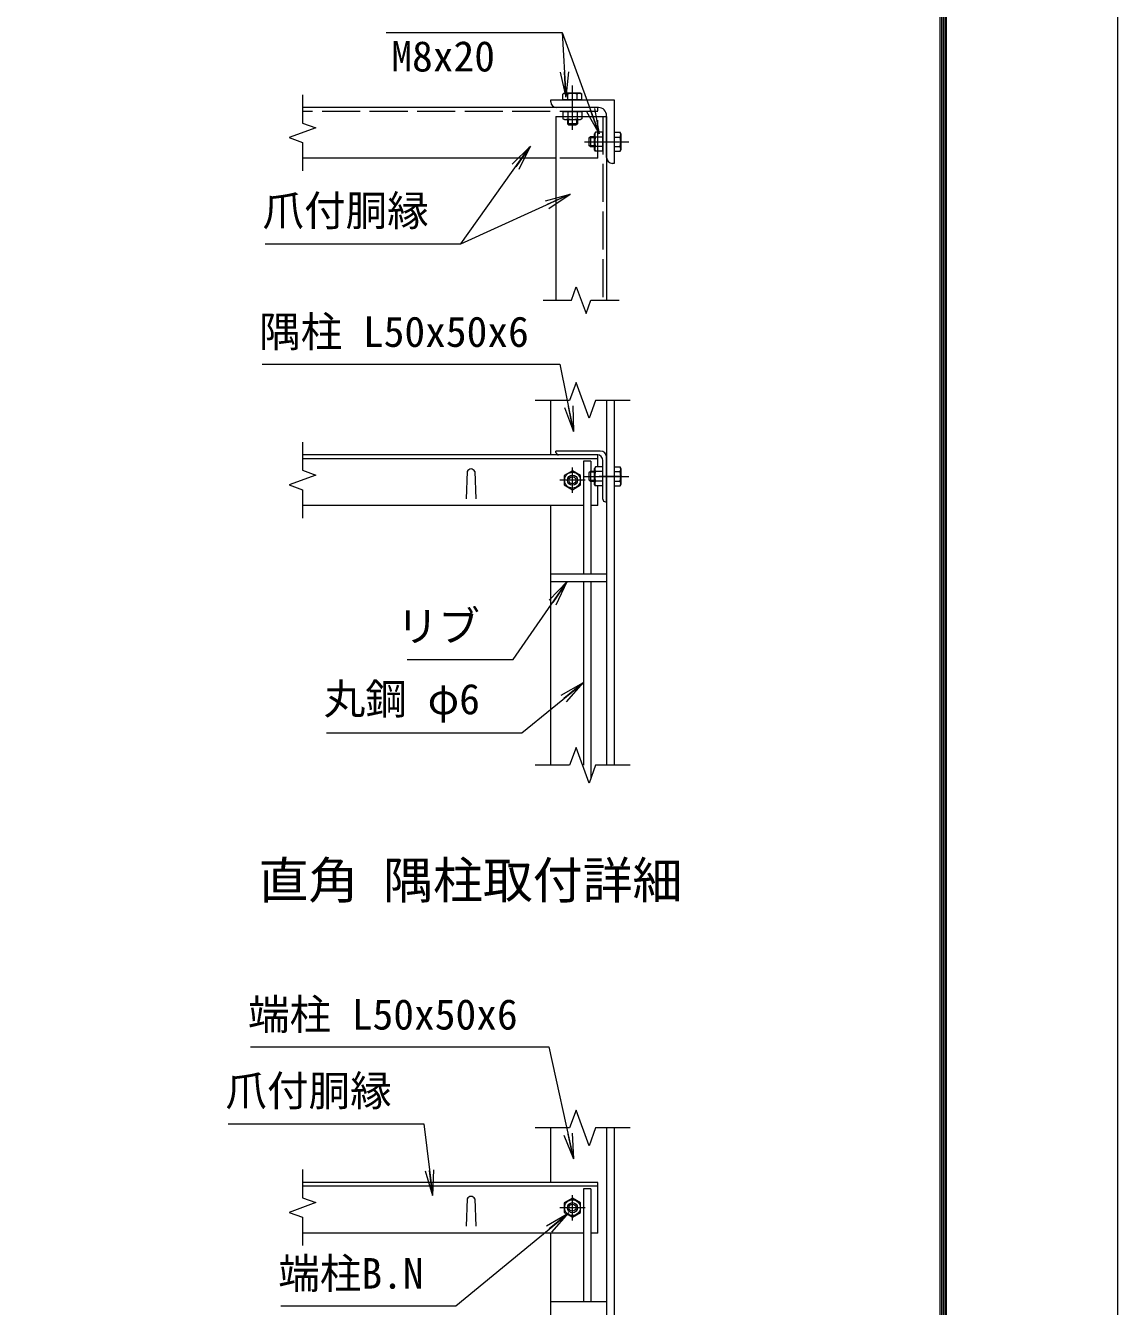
# Model space of a CAD drawing. Units: millimetres, scale not verified. Extents: x -4200 to 4200, y -2970 to 2970.
# Drawn here: x 2477 to 4200, y -984 to 1038 of the extents above; entities that cross this region are included whole.
import ezdxf
from ezdxf.enums import TextEntityAlignment as Align

# ---------------------------------------------------------------- set-up
doc = ezdxf.new("R2010")
doc.units = ezdxf.units.MM
doc.header["$LTSCALE"] = 10
doc.linetypes.add('DASHED', pattern=[7.5, 6, -1.5])
doc.linetypes.add('USER1', pattern=[50.8, 31.75, -6.35, 6.35, -6.35])
for name, color, linetype, lineweight in [('0-0_D-STR1', 1, 'Continuous', 18), ('0-1_D-BMK', 2, 'USER1', 13), ('0-2_D-STR-DIM', 7, 'Continuous', 13), ('0-3_D-STR3', 3, 'Continuous', 13), ('0-7_D-STR-TXT', 7, 'Continuous', 13), ('0-8_0', 7, 'Continuous', 18), ('0-C_D-TTL', 7, 'Continuous', 18)]:
    doc.layers.add(name, color=color, linetype=linetype, lineweight=lineweight)
doc.layers.add('0-A_D-TTL-TXT', color=7, linetype='Continuous')
doc.styles.add('ＭＳ ゴシック', font='')
doc.styles.get('ＭＳ ゴシック').set_extended_font_data('MS Gothic')

# ---------------------------------------------------------------- blocks, each defined once
blk = doc.blocks.new('_Open')
at = {"layer": '0-8_0'}
blk.add_line((-10, 1.667), (0, 0), dxfattribs=at)
blk.add_lwpolyline([(-10, -1.667), (0, 0), (-10, 0)], dxfattribs=at)

msp = doc.modelspace()

# ---------------------------------------------------------------- linework, layer by layer
at = {"layer": '0-0_D-STR1'}
for p, q in [((3306, 920.23), (3406, 920.23)), ((3306, 917.23), (3306, 920.23)), ((3406, 920.23), (3406, 820.23)), ((3380, 908.23), (2914, 908.23)), ((3314, 894.23), (3314, 604.23)), ((3381, 908.23), (3315, 908.23)), ((3394, 829.23), (3394, 895.23)), ((3314, 828.23), (2914, 828.23)), ((3406, 820.23), (3403, 820.23)), ((3306, 360.06), (3306, 446.06)), ((3394, 446.06), (3394, -129.94)), ((3406, 446.06), (3406, -129.94)), ((3384, 366.06), (3314, 366.06)), ((3314, 364.06), (3314, 366.06)), ((3380, 360.06), (2914, 360.06)), ((3380, 354.06), (2914, 354.06)), ((3379, 360.06), (3318, 360.06)), ((3380, 341.07), (3380, 360.06)), ((3388, 290.06), (3388, 351.06)), ((3394, 286.06), (3394, 356.06)), ((3174, 333.8), (3172.5, 290.8)), ((3186, 333.8), (3187.5, 290.8)), ((3380, 280.06), (3380, 311.04)), ((3392, 286.06), (3394, 286.06)), ((3357.27, 280.06), (2914, 280.06)), ((3306, -129.94), (3306, 280.06)), ((3380, 280.06), (3369.27, 280.06)), ((3306, 172.06), (3394, 172.06)), ((3306, 160.06), (3394, 160.06)), ((3306, -788.2), (3306, -702.2)), ((3394, -702.2), (3394, -1278.2)), ((3406, -702.2), (3406, -1278.2)), ((3380, -788.2), (2914, -788.2)), ((3380, -868.2), (3380, -788.2)), ((3380, -794.2), (2914, -794.2)), ((3174, -814.45), (3172.5, -857.45)), ((3186, -814.45), (3187.5, -857.45)), ((3357.27, -868.2), (2914, -868.2)), ((3306, -1278.2), (3306, -868.2)), ((3380, -868.2), (3369.27, -868.2)), ((3306, -976.2), (3394, -976.2))]:
    msp.add_line(p, q, dxfattribs=at)
at = {"layer": '0-0_D-STR1', "linetype": 'DASHED'}
for p, q in [((3380, 902.23), (2914, 902.23)), ((3380, 828.23), (3380, 908.23)), ((3388, 894.23), (3388, 604.23)), ((3380, 828.23), (3314, 828.23))]:
    msp.add_line(p, q, dxfattribs=at)
at = {"layer": '0-0_D-STR1'}
msp.add_lwpolyline([(3314, 894.23), (3394, 894.23), (3394, 604.23)], dxfattribs=at)
for centre, radius, start, end in [((3315, 917.23), 9, 180, 270), ((3381, 895.23), 13, 360, 90), ((3403, 829.23), 9, 180, 270), ((3318, 364.06), 4, 180, 270), ((3384, 356.06), 10, 0, 90), ((3379, 351.06), 9, 0, 90), ((3180, 331.3), 6.5, 22.61986, 157.38014), ((3392, 290.06), 4, 180, 270), ((3180, -816.95), 6.5, 22.61986, 157.38014)]:
    msp.add_arc(centre, radius, start, end, dxfattribs=at)
at = {"layer": '0-1_D-BMK'}
for p, q in [((3340, 873.23), (3340, 943.23)), ((3359, 854.23), (3429, 854.23)), ((3340, 300.06), (3340, 340.06)), ((3359, 326.06), (3429, 326.06)), ((3418, 326.06), (3382, 326.06)), ((3360, 320.06), (3320, 320.06)), ((3340, -848.2), (3340, -808.2)), ((3360, -828.2), (3320, -828.2))]:
    msp.add_line(p, q, dxfattribs=at)
at = {"layer": '0-2_D-STR-DIM'}
for p, q in [((2914, 928.49), (2914, 883.88)), ((2914, 853.09), (2914, 808.49)), ((3338.35, 604.23), (3346.04, 625.37)), ((3346.04, 625.37), (3361.43, 583.08)), ((3293.74, 604.23), (3338.35, 604.23)), ((3361.43, 583.08), (3369.13, 604.23)), ((3369.13, 604.23), (3413.74, 604.23)), ((3345.74, 474.25), (3335.48, 446.06)), ((3366.26, 417.87), (3345.74, 474.25)), ((3335.48, 446.06), (3281, 446.06)), ((3376.52, 446.06), (3366.26, 417.87)), ((3431, 446.06), (3376.52, 446.06)), ((2914, 380.32), (2914, 335.71)), ((2914, 304.93), (2914, 260.32)), ((3335.48, -129.94), (3281, -129.94)), ((3431, -129.94), (3376.52, -129.94)), ((3345.74, -674.01), (3335.48, -702.2)), ((3366.26, -730.39), (3345.74, -674.01)), ((3335.48, -702.2), (3281, -702.2)), ((3376.52, -702.2), (3366.26, -730.39)), ((3431, -702.2), (3376.52, -702.2)), ((2914, -767.94), (2914, -812.54)), ((2935.14, -820.24), (2892.86, -835.63)), ((2914, -812.54), (2935.14, -820.24)), ((2892.86, -835.63), (2914, -843.33)), ((2914, -843.33), (2914, -887.94))]:
    msp.add_line(p, q, dxfattribs=at)
for points in [[(2914, 883.88), (2935.14, 876.18), (2892.86, 860.79), (2914, 853.09)], [(2914, 335.71), (2935.14, 328.01), (2892.86, 312.62), (2914, 304.93)], [(3376.52, -129.94), (3366.26, -158.13), (3345.74, -101.75), (3335.48, -129.94)]]:
    msp.add_lwpolyline(points, dxfattribs=at)
at = {"layer": '0-3_D-STR3'}
for p, q in [((3327.4, 930.83), (3324.99, 929.43)), ((3352.6, 930.83), (3327.4, 930.83)), ((3352.6, 930.83), (3355.01, 929.43)), ((3324.99, 920.23), (3324.99, 929.43)), ((3355.01, 920.23), (3324.99, 920.23)), ((3332.49, 920.23), (3332.49, 929.43)), ((3347.51, 920.23), (3347.51, 929.43)), ((3355.01, 920.23), (3355.01, 929.43)), ((3324.99, 902.23), (3324.99, 890.68)), ((3324.99, 902.23), (3355.01, 902.23)), ((3324.99, 890.68), (3327.5, 889.23)), ((3332.49, 902.23), (3332.49, 890.68)), ((3347.51, 902.23), (3347.51, 890.68)), ((3355.01, 890.68), (3352.5, 889.23)), ((3355.01, 902.23), (3355.01, 890.68)), ((3327.5, 889.23), (3352.5, 889.23)), ((3332, 889.23), (3332, 882.63)), ((3333.5, 889.23), (3333.5, 881.13)), ((3345.6, 880.23), (3334.4, 880.23)), ((3348, 882.63), (3345.6, 880.23)), ((3346.5, 889.23), (3346.5, 881.13)), ((3348, 889.23), (3348, 882.63)), ((3368.4, 862.23), (3366, 859.83)), ((3366, 859.83), (3366, 848.63)), ((3375, 860.73), (3366.9, 860.73)), ((3368.4, 862.23), (3368.4, 846.23)), ((3375, 862.23), (3368.4, 862.23)), ((3375, 841.73), (3375, 866.73)), ((3388, 861.73), (3376.45, 861.73)), ((3388, 839.21), (3388, 869.24)), ((3406, 869.24), (3415.21, 869.24)), ((3406, 869.24), (3406, 839.21)), ((3406, 861.73), (3415.21, 861.73)), ((3416.6, 866.83), (3415.21, 869.24)), ((3416.6, 866.83), (3416.6, 841.63)), ((3368.4, 846.23), (3366, 848.63)), ((3375, 847.73), (3366.9, 847.73)), ((3375, 846.23), (3368.4, 846.23)), ((3388, 846.72), (3376.45, 846.72)), ((3406, 846.72), (3415.21, 846.72)), ((3406, 839.21), (3415.21, 839.21)), ((3416.6, 841.63), (3415.21, 839.21)), ((3357.27, 350.06), (3357.27, 172.06)), ((3369.27, 350.06), (3357.27, 350.06)), ((3369.27, 350.06), (3369.27, 334.06)), ((3368.4, 334.06), (3366, 331.66)), ((3366, 331.66), (3366, 320.46)), ((3375, 332.56), (3366.9, 332.56)), ((3375, 334.06), (3368.4, 334.06)), ((3376.45, 341.07), (3375, 338.56)), ((3375, 313.56), (3375, 338.56)), ((3388, 341.07), (3376.45, 341.07)), ((3388, 333.56), (3376.45, 333.56)), ((3388, 311.04), (3388, 341.07)), ((3406, 341.07), (3406, 311.04)), ((3406, 341.07), (3415.21, 341.07)), ((3406, 333.56), (3415.21, 333.56)), ((3416.6, 338.66), (3415.21, 341.07)), ((3416.6, 338.66), (3416.6, 313.46)), ((3375, 319.56), (3366.9, 319.56)), ((3375, 318.06), (3368.4, 318.06)), ((3369.27, 318.06), (3369.27, 172.06)), ((3376.45, 311.04), (3375, 313.56)), ((3388, 318.55), (3376.45, 318.55)), ((3388, 311.04), (3376.45, 311.04)), ((3406, 318.55), (3415.21, 318.55)), ((3406, 311.04), (3415.21, 311.04)), ((3416.6, 313.46), (3415.21, 311.04)), ((3357.27, 160.06), (3357.27, -129.94)), ((3369.27, 160.06), (3369.27, -149.88)), ((3369.27, -798.2), (3369.27, -976.2)), ((3340, -813.19), (3327, -820.69)), ((3327, -820.69), (3327, -835.7)), ((3353, -820.69), (3340, -813.19)), ((3353, -835.7), (3353, -820.69)), ((3327, -835.7), (3340, -843.21)), ((3340, -843.21), (3353, -835.7))]:
    msp.add_line(p, q, dxfattribs=at)
for points in [[(3348, 882.63), (3332, 882.63), (3334.4, 880.23)], [(3388, 869.24), (3376.45, 869.24), (3375, 866.73)], [(3388, 839.21), (3376.45, 839.21), (3375, 841.73)], [(3368.4, 334.06), (3368.4, 318.06), (3366, 320.46)], [(3369.27, -798.2), (3357.27, -798.2), (3357.27, -976.2)]]:
    msp.add_lwpolyline(points, dxfattribs=at)
msp.add_lwpolyline([(3353, 327.56), (3340, 335.07), (3327, 327.56), (3327, 312.55), (3340, 305.04), (3353, 312.55)], close=True, dxfattribs=at)
for centre, radius in [((3340, 320.06), 12.5), ((3340, 320.06), 8), ((3340, 320.06), 5.6), ((3340, -828.2), 12.5), ((3340, -828.2), 8), ((3340, -828.2), 5.6)]:
    msp.add_circle(centre, radius, dxfattribs=at)
for centre, radius, start, end in [((3328.74, 923.95), 6.64, 55.61585, 124.38415), ((3340, 905.76), 24.84, 72.4121, 107.5879), ((3351.26, 923.95), 6.64, 55.61585, 124.38415), ((3328.74, 896.16), 6.64, 235.61585, 304.38416), ((3340, 914.35), 24.84, 252.4121, 287.5879), ((3351.26, 896.16), 6.64, 235.61586, 304.38414), ((3381.93, 865.48), 6.64, 145.61586, 214.38414), ((3400.13, 854.23), 24.84, 162.4121, 197.5879), ((3409.72, 865.48), 6.64, 325.61585, 34.38415), ((3391.53, 854.23), 24.84, 342.4121, 17.5879), ((3381.93, 842.97), 6.64, 145.61584, 214.38415), ((3409.72, 842.97), 6.64, 325.61585, 34.38415), ((3381.93, 337.31), 6.64, 145.61586, 214.38414), ((3400.13, 326.06), 24.84, 162.4121, 197.5879), ((3409.72, 337.31), 6.64, 325.61585, 34.38415), ((3391.53, 326.06), 24.84, 342.4121, 17.5879), ((3381.93, 314.8), 6.64, 145.61584, 214.38415), ((3409.72, 314.8), 6.64, 325.61585, 34.38415)]:
    msp.add_arc(centre, radius, start, end, dxfattribs=at)
at = {"layer": '0-7_D-STR-TXT'}
for p, q in [((3323.63, 1026.98), (3329.67, 926.56)), ((3164, 693.15), (3334.68, 770.92))]:
    msp.add_line(p, q, dxfattribs=at)
for points in [[(3046.31, 1026.98), (3323.63, 1026.98), (3381.56, 868.63)], [(2854.96, 693.15), (3164, 693.15), (3272.5, 845.82)], [(2850.61, 503.49), (3320.31, 503.49), (3341.36, 399.03)], [(3078.99, 36.89), (3246.66, 36.89), (3330.6, 158.41)], [(2951.96, -78.63), (3259.99, -78.63), (3355.72, -0.63)], [(2831.79, -574.09), (3302.76, -574.09), (3341.32, -749.23)], [(2796.47, -695.98), (3105.51, -695.98), (3118.95, -807.03)], [(2879.6, -982.88), (3155.91, -982.88), (3332.8, -837.64)]]:
    msp.add_lwpolyline(points, dxfattribs=at)
at = {"layer": '0-C_D-TTL', "color": 2}
msp.add_lwpolyline([(-4200, 2970), (4200, 2970), (4200, -2970), (-4200, -2970)], close=True, dxfattribs=at)
at = {"layer": '0-C_D-TTL'}
for points in [[(-3930, 2750), (3930, 2750), (3930, -2750), (-3930, -2750)], [(-3927.5, 2747.5), (3927.5, 2747.5), (3927.5, -2747.5), (-3927.5, -2747.5)], [(-3925, 2745), (3925, 2745), (3925, -2745), (-3925, -2745)], [(-3922.5, 2742.5), (3922.5, 2742.5), (3922.5, -2742.5), (-3922.5, -2742.5)], [(-3920, 2740), (3920, 2740), (3920, -2740), (-3920, -2740)]]:
    msp.add_lwpolyline(points, close=True, dxfattribs=at)

# ---------------------------------------------------------------- block references
at = {"layer": '0-7_D-STR-TXT', "xscale": 4, "yscale": 4}
for p, rotation in [((3329.79, 924.57), 273.44298), ((3382.25, 866.75), 290.09456), ((3273.66, 847.45), 54.59875), ((3336.5, 771.75), 24.49506), ((3341.75, 397.07), 281.3911), ((3331.73, 160.06), 55.36729), ((3357.27, 0.63), 39.17151), ((3341.75, -751.18), 282.41679), ((3119.19, -809.02), 276.90146), ((3334.34, -836.37), 39.38905)]:
    msp.add_blockref('_Open', p, dxfattribs=dict(at, rotation=rotation))

# ---------------------------------------------------------------- texts
at = {"layer": '0-7_D-STR-TXT', "style": 'ＭＳ ゴシック'}
for s, p in [('M8x20', (3054.21, 950.78)), ('爪付胴縁', (2850.89, 707.14)), ('隅柱 L50x50x6', (2845.53, 516.07)), ('リブ', (3062.75, 51.25)), ('丸鋼 φ6', (2947.64, -63.76)), ('端柱 L50x50x6', (2827.98, -561.5)), ('爪付胴縁', (2792.4, -682)), ('端柱B.N', (2875.79, -970.29))]:
    msp.add_text(s, height=48.09, dxfattribs=at).set_placement(p, align=Align.BOTTOM_LEFT)
at = {"layer": '0-A_D-TTL-TXT', "style": 'ＭＳ ゴシック'}
msp.add_text('直角 隅柱取付詳細', height=57.7, dxfattribs=at).set_placement((2844.65, -357.53), align=Align.BOTTOM_LEFT)

doc.saveas('drawing.dxf')
